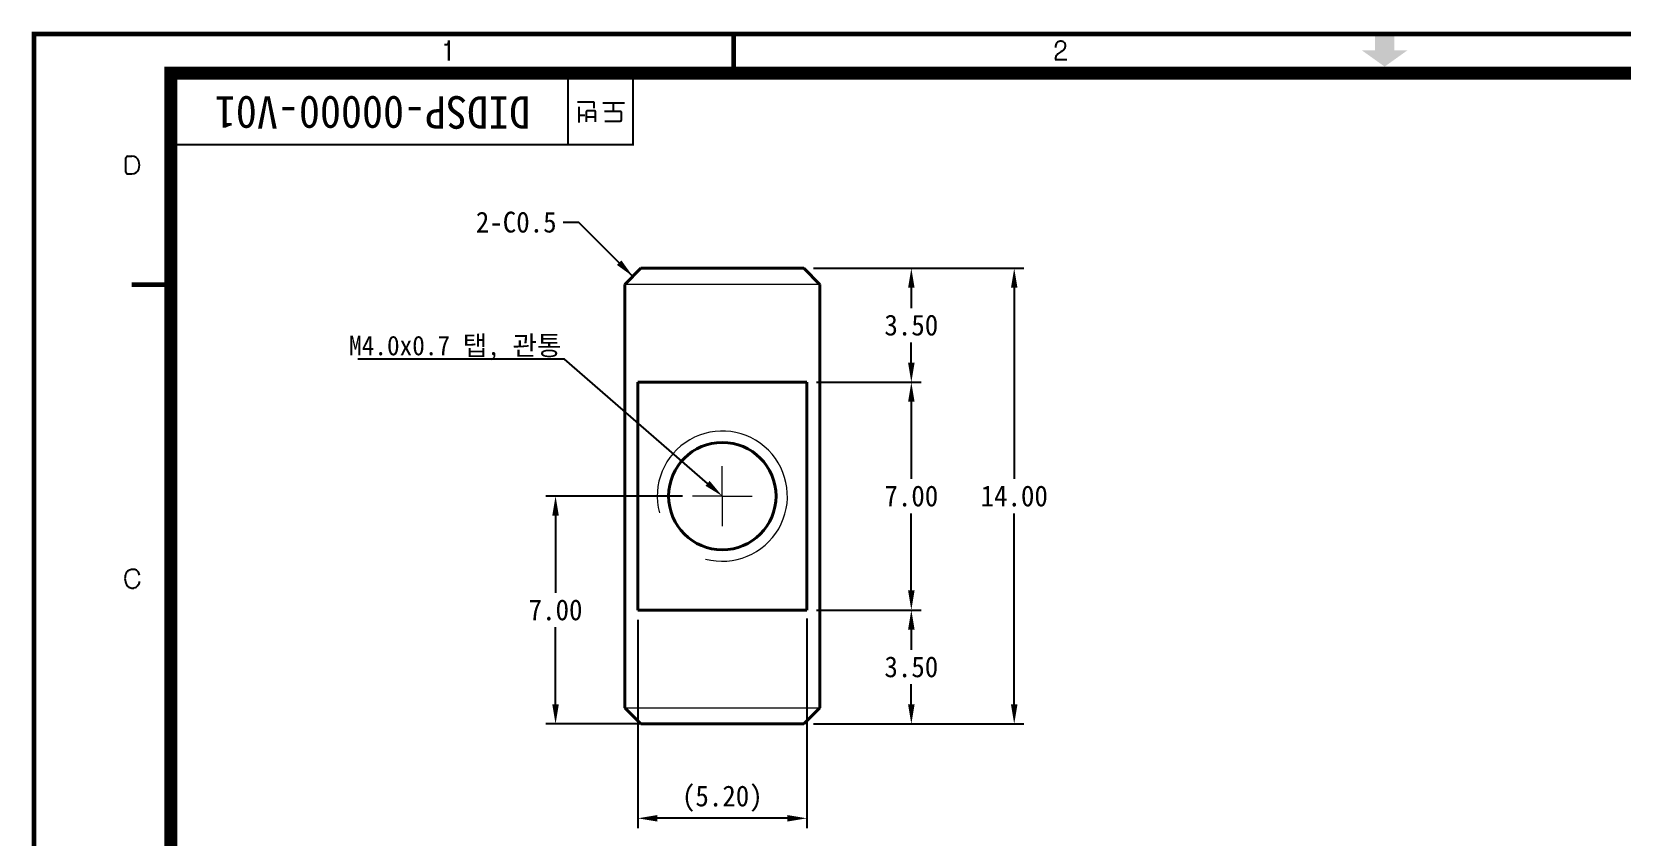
# Model space of a CAD drawing. Header units: millimetres. Extents: x 20 to 2456, y -3132 to 1196.
# Drawn here: x 19.6 to 263.8, y 173.8 to 297.4 of the extents above; entities that cross this region are included whole.
import ezdxf
from ezdxf import colors
from ezdxf.entities.mleader import LeaderData, LeaderLine
from ezdxf.math import Vec2, Vec3

# ---------------------------------------------------------------- set-up
doc = ezdxf.new("R2010")
doc.units = ezdxf.units.MM
doc.header["$MEASUREMENT"] = 0
doc.linetypes.add('CENTER', pattern=[50.8, 31.75, -6.35, 6.35, -6.35])
doc.layers.get('0').update_dxf_attribs({"color": 6})
doc.layers.add('0 @ 1', color=6, linetype='Continuous')
for name, color, linetype, lineweight in [('CENTER', 1, 'CENTER', 9), ('DIM', 2, 'Continuous', 9), ('OUTLINE', 3, 'Continuous', 40), ('숨은선', 252, 'Continuous', 20)]:
    doc.layers.add(name, color=color, linetype=linetype, lineweight=lineweight)
doc.styles.get("Standard").update_dxf_attribs({"font": '', "height": 3.2})
doc.styles.get('Standard').set_extended_font_data('GulimChe')
doc.dimstyles.new('척도 5배 - (x.xx)', dxfattribs={"dimtxt": 3.2, "dimasz": 3, "dimexe": 1.5, "dimexo": 1.5, "dimgap": 1, "dimtad": 1, "dimtih": 1, "dimtoh": 1, "dimlfac": 0.2, "dimzin": 0, "dimdsep": 46, "dimtxsty": 'Standard', "dimcen": 0, "dimclrd": 2, "dimclre": 2, "dimclrt": 2, "dimaunit": 1, "dimadec": 0, "dimazin": 0, "dimtfac": 0.75, "dimtmove": 0, "dimatfit": 0, "dimfxl": 1, "dimtolj": 1, "dimtzin": 0, "dimarcsym": 0})

# ---------------------------------------------------------------- blocks, each defined once
blk = doc.blocks.new('A-3_규격도면_동인광학')
blk.add_hatch(color=256).paths.add_polyline_path([(209, 277), (206, 277), (206, 274.5), (204, 274.5), (207.5, 272), (211, 274.5), (209, 274.5)])
for p, q in [((63.73, 272.93), (63.73, 275.99)), ((63.73, 275.99), (63.73, 272.93)), ((63.07, 275.38), (63.32, 275.38)), ((156.98, 274.96), (156.98, 275.22)), ((157.84, 274.33), (157.74, 274.26)), ((158.18, 274.56), (157.84, 274.33)), ((158.26, 274.63), (158.18, 274.56)), ((156.9, 273.09), (158.65, 273.09)), ((82, 270), (82, 260)), ((85.87, 266.55), (83.48, 266.55)), ((86.06, 265.64), (86.06, 266.4)), ((90.69, 266.36), (87.36, 266.36)), ((89.03, 265.33), (89.03, 266.36)), ((83.73, 263.42), (83.73, 265.84)), ((84.63, 264.48), (83.73, 264.48)), ((84.81, 265.01), (84.81, 263.52)), ((86.28, 264.22), (84.81, 264.22)), ((86.07, 265.22), (84.99, 265.22)), ((86.28, 263.52), (86.28, 265.05)), ((90.02, 265.12), (87.64, 265.12)), ((90.27, 263.83), (90.27, 264.89)), ((87.68, 263.62), (90.05, 263.62)), ((14.11, 255.76), (14.11, 258)), ((14.35, 258.23), (15.04, 258.23)), ((16.18, 193.86), (16.14, 194.04))]:
    blk.add_line(p, q)
for points, const_width in [([(0, 0), (0, 277), (400, 277), (400, 0)], 0.7), ([(21, 6), (21, 271), (394, 271), (394, 6)], 2)]:
    blk.add_lwpolyline(points, close=True, dxfattribs=dict(const_width=const_width))
for points, const_width in [([(107.5, 277), (107.5, 270.33)], 0.7), ([(22, 260), (92, 260), (92, 270)], 0.3), ([(15, 238.5), (21.67, 238.5)], 0.7)]:
    blk.add_lwpolyline(points, dxfattribs=dict(const_width=const_width))
for centre, radius, start, end in [((63.32, 275.8), 0.418, 270, 351.8564), ((158.42, 273.05), 1.52, 161.3803, 178.4124), ((157.65, 275.22), 0.675, 135.3614, 180), ((157.65, 273.31), 0.705, 132.8749, 161.3803), ((157.57, 275.31), 0.56, 116.1126, 135.3614), ((159.75, 271.05), 3.8, 121.9901, 132.8749), ((157.74, 274.95), 0.951, 75.511, 116.1126), ((157.84, 275.33), 0.566, 52.7857, 75.511), ((157.74, 275.19), 0.74, 352.4081, 52.7857), ((157.61, 275.21), 0.862, 318.1085, 352.4081), ((85.9, 266.4), 0.157, 0, 104.5405), ((84.99, 265.04), 0.181, 90, 191.0214), ((86.1, 265.05), 0.179, 0, 97.6654), ((90.04, 264.89), 0.23, 0, 93.1332), ((90.05, 263.83), 0.217, 270, 359.9617), ((14.35, 258), 0.234, 89.9627, 180), ((15.04, 257.12), 1.11, 18.7245, 90), ((14.3, 256.87), 1.88, 341.2755, 18.7245), ((14.35, 255.75), 0.241, 177.6028, 269.7704), ((14.69, 339.44), 83.93, 269.7704, 270.2296), ((15.02, 256.63), 1.12, 270.2296, 341.2755), ((15.89, 193.35), 1.93, 153.4408, 179.3877), ((15.94, 193.35), 1.97, 179.3877, 207.825), ((15.03, 193.78), 0.968, 126.0964, 153.4408), ((14.92, 193.92), 0.786, 112.6651, 126.0964), ((15.21, 193.24), 1.52, 84.5855, 112.6651), ((15.27, 193.91), 0.857, 49.4232, 84.5855), ((15.2, 193.83), 0.962, 12.5369, 49.4232), ((15.05, 192.88), 0.971, 207.825, 248.4845), ((15.15, 193.14), 1.26, 248.4845, 279.0922), ((15.2, 192.85), 0.954, 279.0922, 325.2032), ((14.87, 193.08), 1.36, 325.2032, 351.393)]:
    blk.add_arc(centre, radius, start, end)
blk = doc.blocks.new('*D4')
at = {"layer": 'Defpoints', "color": 0, "transparency": 16777216}
for p in [(138.24, 261.02), (170.59, 261.02), (138.24, 191.02)]:
    blk.add_point(p, dxfattribs=at)
at = {"layer": 'DIM', "color": 2, "lineweight": -2, "transparency": 16777216}
for p, q in [((139.74, 261.02), (172.09, 261.02)), ((170.59, 258.02), (170.59, 228.66)), ((170.59, 194.02), (170.59, 223.37)), ((139.74, 191.02), (172.09, 191.02))]:
    blk.add_line(p, q, dxfattribs=at)
at = {"layer": 'DIM', "color": 2, "transparency": 16777216}
for points in [[(170.09, 258.02), (171.09, 258.02), (170.59, 261.02)], [(170.09, 194.02), (171.09, 194.02), (170.59, 191.02)]]:
    blk.add_solid(points, dxfattribs=at)
at = {"layer": 'DIM', "color": 2, "transparency": 16777216, "insert": (170.59, 226.02), "char_height": 3.2, "attachment_point": 5}
blk.add_mtext('\\A1;14.00', dxfattribs=at)
blk = doc.blocks.new('*D5')
at = {"layer": 'Defpoints', "color": 0, "transparency": 16777216}
for p in [(138.24, 261.02), (154.78, 261.02), (138.73, 243.52)]:
    blk.add_point(p, dxfattribs=at)
at = {"layer": 'DIM', "color": 2, "lineweight": -2, "transparency": 16777216}
for p, q in [((139.74, 261.02), (156.28, 261.02)), ((154.78, 258.02), (154.78, 254.9)), ((154.78, 246.52), (154.78, 249.63)), ((140.23, 243.52), (156.28, 243.52))]:
    blk.add_line(p, q, dxfattribs=at)
at = {"layer": 'DIM', "color": 2, "transparency": 16777216}
for points in [[(154.28, 258.02), (155.28, 258.02), (154.78, 261.02)], [(154.28, 246.52), (155.28, 246.52), (154.78, 243.52)]]:
    blk.add_solid(points, dxfattribs=at)
at = {"layer": 'DIM', "color": 2, "transparency": 16777216, "insert": (154.78, 252.27), "char_height": 3.2, "attachment_point": 5}
blk.add_mtext('\\A1;3.50', dxfattribs=at)
blk = doc.blocks.new('*D6')
at = {"layer": 'Defpoints', "color": 0, "transparency": 16777216}
for p in [(138.73, 243.52), (154.78, 243.52), (138.73, 208.52)]:
    blk.add_point(p, dxfattribs=at)
at = {"layer": 'DIM', "color": 2, "lineweight": -2, "transparency": 16777216}
for p, q in [((140.23, 243.52), (156.28, 243.52)), ((154.78, 240.52), (154.78, 228.66)), ((154.78, 211.52), (154.78, 223.37)), ((140.23, 208.52), (156.28, 208.52))]:
    blk.add_line(p, q, dxfattribs=at)
at = {"layer": 'DIM', "color": 2, "transparency": 16777216}
for points in [[(154.28, 240.52), (155.28, 240.52), (154.78, 243.52)], [(154.28, 211.52), (155.28, 211.52), (154.78, 208.52)]]:
    blk.add_solid(points, dxfattribs=at)
at = {"layer": 'DIM', "color": 2, "transparency": 16777216, "insert": (154.78, 226.02), "char_height": 3.2, "attachment_point": 5}
blk.add_mtext('\\A1;7.00', dxfattribs=at)
blk = doc.blocks.new('*D7')
at = {"layer": 'Defpoints', "color": 0, "transparency": 16777216}
for p in [(138.73, 208.52), (138.24, 191.02), (154.78, 191.02)]:
    blk.add_point(p, dxfattribs=at)
at = {"layer": 'DIM', "color": 2, "lineweight": -2, "transparency": 16777216}
for p, q in [((140.23, 208.52), (156.28, 208.52)), ((154.78, 205.52), (154.78, 202.4)), ((154.78, 194.02), (154.78, 197.13)), ((139.74, 191.02), (156.28, 191.02))]:
    blk.add_line(p, q, dxfattribs=at)
at = {"layer": 'DIM', "color": 2, "transparency": 16777216}
for points in [[(154.28, 205.52), (155.28, 205.52), (154.78, 208.52)], [(154.28, 194.02), (155.28, 194.02), (154.78, 191.02)]]:
    blk.add_solid(points, dxfattribs=at)
at = {"layer": 'DIM', "color": 2, "transparency": 16777216, "insert": (154.78, 199.77), "char_height": 3.2, "attachment_point": 5}
blk.add_mtext('\\A1;3.50', dxfattribs=at)
blk = doc.blocks.new('*D8')
at = {"layer": 'Defpoints', "color": 0, "transparency": 16777216}
for p in [(112.75, 208.52), (138.73, 208.73), (112.75, 176.52)]:
    blk.add_point(p, dxfattribs=at)
at = {"layer": 'DIM', "color": 2, "lineweight": -2, "transparency": 16777216}
for p, q in [((112.75, 207.02), (112.75, 175.02)), ((138.73, 207.23), (138.73, 175.02)), ((135.73, 176.52), (115.75, 176.52))]:
    blk.add_line(p, q, dxfattribs=at)
at = {"layer": 'DIM', "color": 2, "transparency": 16777216}
for points in [[(115.75, 177.02), (115.75, 176.02), (112.75, 176.52)], [(135.73, 177.02), (135.73, 176.02), (138.73, 176.52)]]:
    blk.add_solid(points, dxfattribs=at)
at = {"layer": 'DIM', "color": 2, "transparency": 16777216, "insert": (125.74, 179.53), "char_height": 3.2, "attachment_point": 5}
blk.add_mtext('\\A1;(5.20)', dxfattribs=at)
blk = doc.blocks.new('*D9')
at = {"layer": 'Defpoints', "color": 0, "transparency": 16777216}
for p in [(121.14, 226.02), (100.12, 191.02), (118.24, 191.02)]:
    blk.add_point(p, dxfattribs=at)
at = {"layer": 'DIM', "color": 2, "lineweight": -2, "transparency": 16777216}
for p, q in [((119.64, 226.02), (98.62, 226.02)), ((100.12, 223.02), (100.12, 211.16)), ((100.12, 194.02), (100.12, 205.87)), ((116.74, 191.02), (98.62, 191.02))]:
    blk.add_line(p, q, dxfattribs=at)
at = {"layer": 'DIM', "color": 2, "transparency": 16777216}
for points in [[(99.62, 223.02), (100.62, 223.02), (100.12, 226.02)], [(99.62, 194.02), (100.62, 194.02), (100.12, 191.02)]]:
    blk.add_solid(points, dxfattribs=at)
at = {"layer": 'DIM', "color": 2, "transparency": 16777216, "insert": (100.12, 208.52), "char_height": 3.2, "attachment_point": 5}
blk.add_mtext('\\A1;7.00', dxfattribs=at)
blk = doc.blocks.new('SW_CENTERMARKSYMBOL_0')
at = {"color": 0, "linetype": 'Continuous', "lineweight": 0}
for p, q in [((0, 2.5), (0, 4.6)), ((0, 0), (0, 2.5)), ((-2.5, 0), (-4.6, 0)), ((0, 0), (-2.5, 0)), ((0, 0), (0, -2.5)), ((0, 0), (2.5, 0)), ((2.5, 0), (4.6, 0)), ((0, -2.5), (0, -4.6))]:
    blk.add_line(p, q, dxfattribs=at)
blk = doc.blocks.new('SW_CENTERMARKSYMBOL_1')
at = {"color": 0, "linetype": 'Continuous', "lineweight": 0}
for p, q in [((0, 2.5), (0, 4.6)), ((0, 0), (0, 2.5)), ((-2.5, 0), (-4.6, 0)), ((0, 0), (-2.5, 0)), ((0, 0), (0, -2.5)), ((0, 0), (2.5, 0)), ((2.5, 0), (4.6, 0)), ((0, -2.5), (0, -4.6))]:
    blk.add_line(p, q, dxfattribs=at)

msp = doc.modelspace()

# ---------------------------------------------------------------- linework, layer by layer
at = {"layer": 'DIM'}
msp.add_arc((125.74, 226.015), 10, 255, 195, dxfattribs=at)
at = {"layer": 'OUTLINE'}
for p, q in [((113.24, 261.015), (110.74, 258.515)), ((113.24, 261.015), (138.24, 261.015)), ((140.74, 258.515), (138.24, 261.015)), ((110.74, 258.515), (110.74, 193.515)), ((140.74, 193.515), (140.74, 258.515)), ((112.749, 243.515), (138.73, 243.515)), ((112.749, 208.515), (112.749, 243.515)), ((138.73, 243.515), (138.73, 208.515)), ((138.73, 208.515), (112.749, 208.515)), ((110.74, 193.515), (113.24, 191.015)), ((138.24, 191.015), (140.74, 193.515)), ((138.24, 191.015), (113.24, 191.015))]:
    msp.add_line(p, q, dxfattribs=at)
msp.add_circle((125.74, 226.015), 8.25, dxfattribs=at)
at = {"layer": '숨은선'}
for p, q in [((140.74, 258.515), (110.74, 258.515)), ((110.74, 193.515), (140.74, 193.515))]:
    msp.add_line(p, q, dxfattribs=at)

# ---------------------------------------------------------------- block references
at = {"layer": '0 @ 1'}
msp.add_blockref('A-3_규격도면_동인광학', (20, 20), dxfattribs=at)
at = {"layer": 'CENTER'}
msp.add_blockref('SW_CENTERMARKSYMBOL_1', (125.74, 226.015), dxfattribs=at)
at = {"layer": 'OUTLINE'}
msp.add_blockref('SW_CENTERMARKSYMBOL_0', (125.74, 226.015), dxfattribs=at)

# ---------------------------------------------------------------- texts
at = {"layer": 'DIM', "insert": (72, 285), "char_height": 5, "width": 60, "attachment_point": 5, "rotation": 180}
msp.add_mtext('DIDSP-00000-V01', dxfattribs=at)
at = {"layer": 'DIM', "color": 2, "insert": (100.281, 266.459), "char_height": 3.2, "width": 3.2, "attachment_point": 9}
msp.add_mtext('2-C0.5', dxfattribs=at)

# ---------------------------------------------------------------- dimensions: what is measured, and where the dimension line sits
at = {"layer": 'DIM'}
for base, p1, p2, picture, middle in [((170.591, 261.015), (138.24, 191.015), (138.24, 261.015), '*D4', (170.591, 226.015)), ((154.779, 261.015), (138.73, 243.515), (138.24, 261.015), '*D5', (154.779, 252.265)), ((154.779, 243.515), (138.73, 208.515), (138.73, 243.515), '*D6', (154.779, 226.015)), ((100.125, 191.015), (121.14, 226.015), (118.24, 191.015), '*D9', (100.125, 208.515)), ((154.779, 191.015), (138.73, 208.515), (138.24, 191.015), '*D7', (154.779, 199.765))]:
    dim = msp.add_linear_dim(base=base, p1=p1, p2=p2, angle=90, dimstyle='척도 5배 - (x.xx)', dxfattribs=at)
    dim.commit()
    dim.dimension.update_dxf_attribs({"geometry": picture, "text_midpoint": middle})
dim = msp.add_linear_dim(base=(112.749, 176.524), p1=(138.73, 208.73), p2=(112.749, 208.515), text='(<>)', dimstyle='척도 5배 - (x.xx)', dxfattribs=at)
dim.commit()
dim.dimension.update_dxf_attribs({"geometry": '*D8', "text_midpoint": (125.74, 179.535)})

# ---------------------------------------------------------------- leaders
at = {"layer": 'DIM', "annotation_type": 0, "has_hookline": 1, "hookline_direction": 1, "text_width": 12.787}
msp.add_leader([(112.005, 259.765), (103.706, 268.059), (101.281, 268.059)], dimstyle='척도 5배 - (x.xx)', override={"dimgap": 1, "dimtad": 0}, dxfattribs=at)
at = {"layer": 'DIM'}
ml = msp.add_multileader_mtext('Standard', dxfattribs=at)
ml.set_content('M4.0x0.7 탭, 관통', color=256)
ml.set_leader_properties()
ml.build(insert=Vec2(0, 0))
ml.multileader.update_dxf_attribs({"text_right_attachment_type": 6, "dogleg_length": 0.36, "arrow_head_size": 3})
ctx = ml.context
ctx.base_point, ctx.char_height, ctx.arrow_head_size, ctx.landing_gap_size, ctx.plane_origin = Vec3(66.744, 248.934), 3, 3, 0.09, Vec3(125.74, 226.015)
ctx.right_attachment, ctx.text_align_type = 6, 2
notes = []
notes.append((ctx, [(0, (1, 1, 0), (101.476, 247.055), (-1, 0), 0.36, [(0, [(125.74, 226.015)], 0, [])])]))
ctx.mtext.insert, ctx.mtext.alignment, ctx.mtext.flow_direction = Vec3(101.026, 250.655), 3, 5
for ctx, leaders in notes:
    for number, flags, end, landing, length, lines in leaders:
        leader = LeaderData()
        leader.index, (leader.has_last_leader_line, leader.has_dogleg_vector, leader.attachment_direction) = number, flags
        leader.last_leader_point, leader.dogleg_vector, leader.dogleg_length = Vec3(end), Vec3(landing), length
        for number, points, colour, breaks in lines:
            line = LeaderLine()
            line.index, line.vertices, line.color, line.breaks = number, Vec3.list(points), colors.encode_raw_color(colour), breaks
            leader.lines.append(line)
        ctx.leaders.append(leader)

doc.saveas('drawing.dxf')
